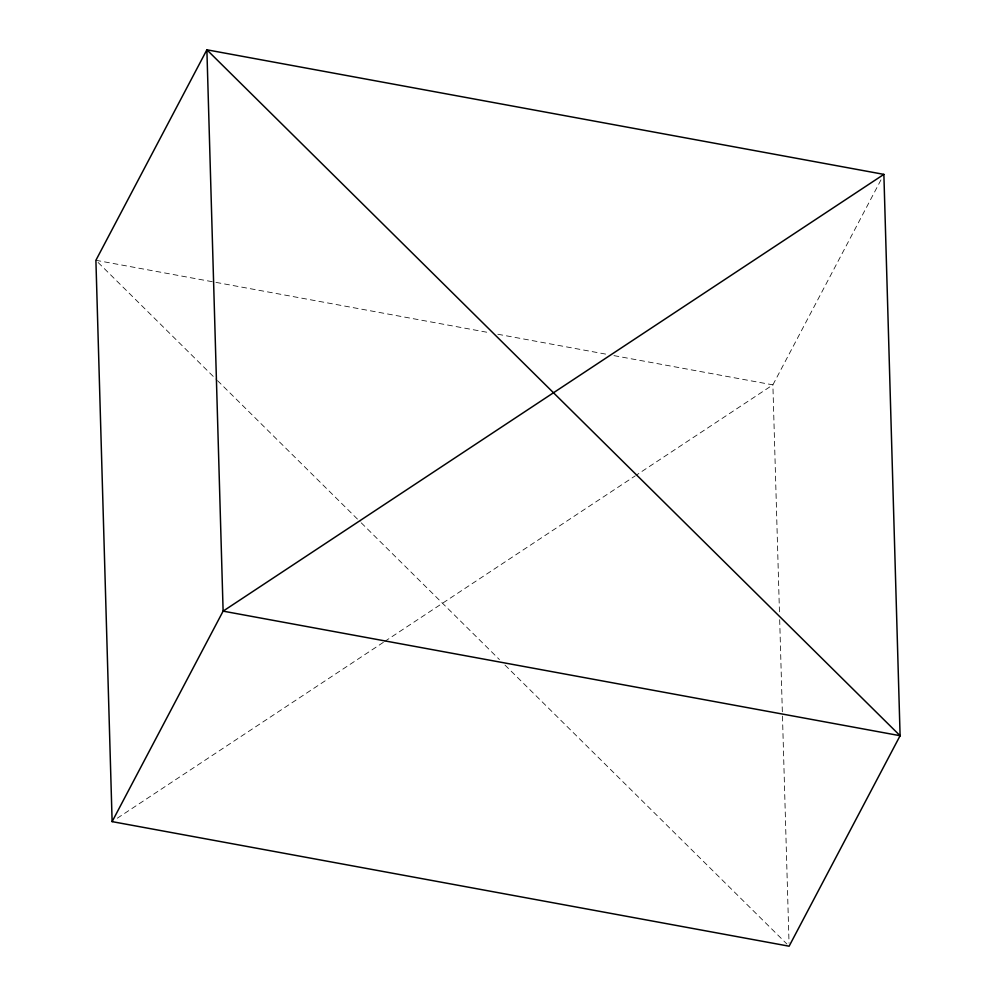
<?xml version="1.0" encoding="UTF-8"?>
<svg xmlns="http://www.w3.org/2000/svg" width="996" height="996" viewBox="0 0 996 996"><rect width="100%" height="100%" fill="white"/><g stroke="black" fill="none" stroke-linecap="round" stroke-linejoin="round"><path stroke-width="0.75" stroke-dasharray="4.98 3.74" d="M880.974 179.878L772.884 384.867L636.581 474.968M117.316 818.202L383.448 642.296M384.742 641.436L635.286 475.827M95.902 260.292L488.65 332.564M497.813 334.245L607.846 354.501M613.959 355.622L772.884 384.867L779.495 613.436M98.106 262.483L216.406 379.538M217.514 380.634L360.141 521.742M361.249 522.838L499.444 659.589M504.972 665.054L786.915 944.009M779.681 619.661L782.42 714.518M782.47 716.074L789.031 943.088"/><path stroke-width="1.49" d="M112.125 821.625L223.116 611.133L883.875 174.375L900.098 735.708L789.118 946.2L112.125 821.625L95.902 260.292L206.882 49.8L883.875 174.375M900.098 735.708L223.116 611.133L206.882 49.8L900.098 735.708"/></g></svg>
